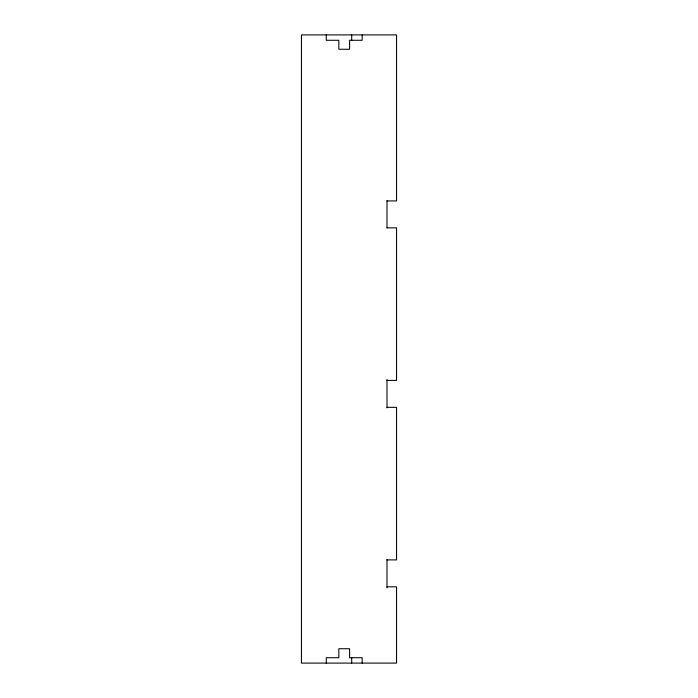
<?xml version="1.0" encoding="UTF-8"?>
<svg xmlns="http://www.w3.org/2000/svg" width="698" height="698" viewBox="0 0 698 698"><rect width="100%" height="100%" fill="white"/><g stroke="black" fill="none" stroke-linecap="round" stroke-linejoin="round"><path stroke-width="1.05" d="M386.989 200.928L396.56 200.928L396.56 34.9L301.44 34.9L301.44 663.1L396.56 663.1L396.56 586.817L386.989 586.817M386.989 227.845L396.56 227.845L396.56 380.41L386.989 380.41M386.989 407.335L396.56 407.335L396.56 559.892L386.989 559.892M386.989 200.675L386.989 227.941M386.989 379.538L386.989 407.894M386.989 559.491L386.989 587.847M362.166 34.9L362.166 40.283L349.602 40.283L349.602 49.261L338.827 49.261L338.827 40.283L326.263 40.283L326.263 34.9M362.166 663.1L362.166 657.717L349.602 657.717L349.602 648.739L338.827 648.739L338.827 657.717L326.263 657.717L326.263 663.1M351.696 34.9L351.696 40.344M351.696 657.673L351.696 663.1"/></g></svg>
